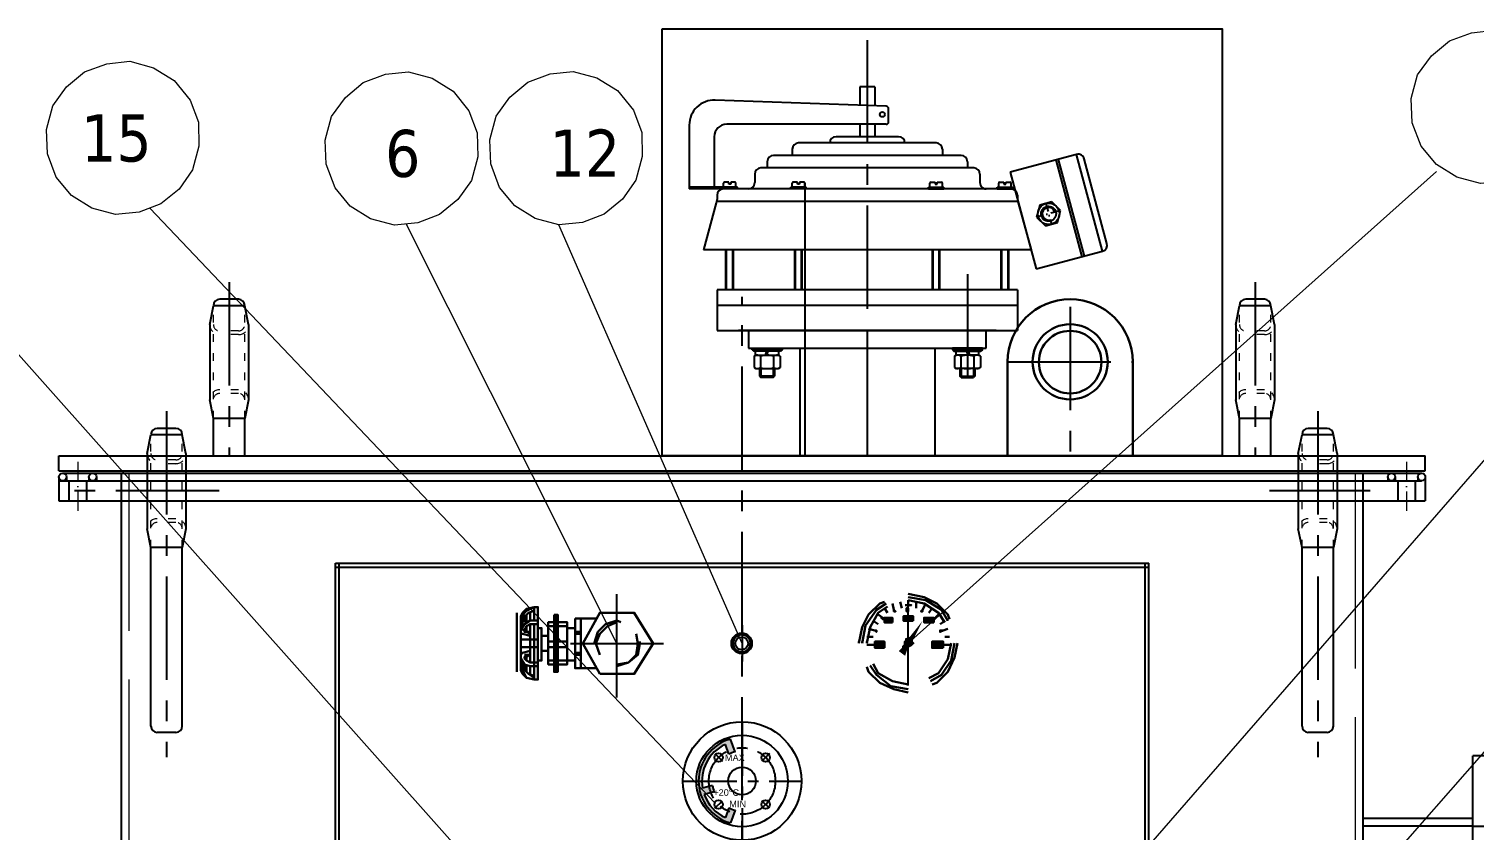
# Model space of a CAD drawing. Header units: millimetres. Extents: x 198976 to 421125, y -418833 to -203687.
# Drawn here: x 204605 to 205760, y -207863 to -207223 of the extents above; entities that cross this region are included whole.
import ezdxf

# ---------------------------------------------------------------- set-up
doc = ezdxf.new("R2010")
doc.units = ezdxf.units.MM
doc.header["$LTSCALE"] = 13
for name, pattern in [('ACAD_ISO02W100', [15, 12, -3]), ('ACAD_ISO03W100', [1.18, 0.47, -0.71]), ('ACAD_ISO10W100', [18, 12, -3, 0, -3]), ('CENTER', [50.8, 31.75, -6.35, 6.35, -6.35]), ('CENTERX2', [101.6, 63.5, -12.7, 12.7, -12.7]), ('DASHDOT', [1, 0.5, -0.25, 0, -0.25])]:
    doc.linetypes.add(name, pattern=pattern)
doc.layers.get('0').update_dxf_attribs({"color": 1, "linetype": 'CENTER'})
for name, color, linetype in [('1', 4, 'Continuous'), ('2', 3, 'Continuous'), ('2细线层', 4, 'Continuous'), ('DASH_DOT_LINE', 255, 'DASHDOT'), ('THICK_LINE', 255, 'Continuous'), ('THIN_LINE', 255, 'Continuous'), ('粗实线', 4, 'Continuous')]:
    doc.layers.add(name, color=color, linetype=linetype)
doc.layers.add('标注、文本', color=3, linetype='Continuous', lineweight=25)
doc.layers.add('铁心', color=3, linetype='Continuous', lineweight=0)
doc.styles.add('Note Text (ANSI)', font='arial.ttf')
doc.styles.add('Tahoma_txtstyle_37.59_0_0', font='tahoma.ttf')

# ---------------------------------------------------------------- blocks, each defined once
blk = doc.blocks.new('fgffg')
blk.add_hatch(color=256).paths.add_polyline_path([(26283.3, -83546.9, -0.054749), (26292.7, -83543.5), (26285.6, -83524, 0.757864), (26285.6, -83652), (26292.7, -83632.5, -0.054749), (26283.3, -83629), (26277.9, -83643.8, -0.201943), (26245.7, -83608.7), (26260.9, -83604.6, -0.054749), (26258.3, -83594.9), (26243.1, -83599, -0.342707), (26277.9, -83532.1)])
for p, q in [((26283.3, -83546.9), (26277.9, -83532.1)), ((26292.7, -83543.5), (26285.6, -83524)), ((26258.3, -83594.9), (26243.1, -83599)), ((26260.9, -83604.6), (26245.7, -83608.7)), ((26283.3, -83629), (26277.9, -83643.8)), ((26292.7, -83632.5), (26285.6, -83652))]:
    blk.add_line(p, q)
for radius, start, end in [(66.5, 105.6856, 254.3144), (61.5, 114.6661, 190.3339), (45.8, 103.7325, 116.2675), (45.8, 188.7325, 201.2675), (61.5, 199.6661, 245.3339), (45.8, 243.7325, 256.2675)]:
    blk.add_arc((26303.6, -83588), radius, start, end)
blk = doc.blocks.new('A$C6F763E90')
at = {"layer": '1', "color": 1, "linetype": 'CENTERX2', "lineweight": -3, "ltscale": 0.1}
for p, q in [((90.5, 181.1), (90.5, 0)), ((48.8, 132.3), (60.4, 120.7)), ((132.3, 132.3), (120.7, 120.7)), ((0, 90.5), (181.1, 90.5)), ((48.8, 48.8), (60.4, 60.4)), ((132.3, 48.8), (120.7, 60.4))]:
    blk.add_line(p, q, dxfattribs=at)
blk.add_circle((90.5, 90.5), 50.8, dxfattribs=at)
at = {"layer": '2细线层'}
for centre, radius in [((90.5, 90.5), 90.5), ((90.5, 90.5), 69.8), ((54.6, 126.5), 6.5), ((126.5, 126.5), 6.5), ((90.5, 90.5), 21.1), ((54.6, 54.6), 6.5), ((126.5, 54.6), 6.5)]:
    blk.add_circle(centre, radius, dxfattribs=at)
blk.add_blockref('fgffg', (-26213, 83678.5), dxfattribs=at)
at = {"layer": '2细线层', "style": 'Note Text (ANSI)'}
for s, p in [('MAX', (64.3, 121)), ('+20%%DC', (46.5, 67.9)), ('MIN', (70.9, 50.4))]:
    blk.add_text(s, height=10, dxfattribs=at).set_placement(p)
blk = doc.blocks.new('A$C27D37FBA')
at = {"layer": '1', "color": 1, "linetype": 'CENTERX2', "lineweight": -3, "ltscale": 0.1}
for p, q in [((43.3, 74.3), (43.3, 0)), ((0, 37.2), (86.6, 37.2))]:
    blk.add_line(p, q, dxfattribs=at)
at = {"layer": '粗实线', "lineweight": 30}
for points in [[(21.9, 114.1), (18.9, 112.6), (15.8, 109.6)], [(21.9, 112.6), (18.9, 111.1), (15.8, 109.6)], [(21.9, 111.1), (20.4, 109.6), (18.9, 108)], [(21.9, 109.6), (20.4, 109.6), (18.9, 108)], [(34.1, 114.1), (31.1, 114.1), (26.5, 111.1), (25, 106.5)], [(31.1, 111.1), (29.5, 109.6), (28, 106.5)], [(31.1, 109.6), (29.5, 109.6), (28, 106.5)], [(28, 100.4), (28, 106.5), (28, 103.5)], [(34.1, 106.5), (34.1, 109.6), (32.6, 111.1)], [(34.1, 106.5), (32.6, 109.6)], [(37.2, 106.5), (35.7, 112.6), (34.1, 114.1)], [(34.1, 109.6), (34.1, 111.1)], [(49.4, 106.5), (50.9, 112.6), (50.9, 114.1)], [(54, 111.1), (52.4, 111.1), (52.4, 109.6), (52.4, 106.5)], [(54, 109.6), (52.4, 109.6)], [(61.6, 106.5), (58.5, 111.1), (54, 114.1)], [(58.5, 106.5), (57, 109.6), (54, 111.1)], [(58.5, 106.5), (57, 109.6), (54, 109.6)], [(58.5, 100.4), (58.5, 106.5), (58.5, 103.5)], [(70.8, 109.6), (67.7, 112.6), (64.7, 114.1)], [(69.2, 109.6), (67.7, 111.1), (64.7, 112.6)], [(67.7, 108), (66.2, 109.6), (64.7, 111.1)], [(67.7, 108), (66.2, 109.6), (64.7, 109.6)], [(72.3, 103.5), (72.3, 100.4), (14.3, 100.4), (14.3, 103.5)], [(61.6, 103.5), (72.3, 103.5), (72.3, 100.4), (14.3, 100.4), (14.3, 103.5), (25, 103.5)], [(28, 103.5), (58.5, 103.5)], [(26.5, 87.5), (26.5, 92.1), (60.1, 92.1), (60.1, 87.5)], [(60.1, 84.5), (60.1, 76.9), (26.5, 76.9), (26.5, 84.5)], [(60.1, 37.2), (57, 44.8), (50.9, 50.9), (43.3, 54), (34.1, 50.9)], [(60.1, 34.1), (61.6, 37.2), (58.5, 46.3), (52.4, 52.4), (43.3, 55.5)], [(25, 37.2), (28, 28), (34.1, 20.4), (43.3, 18.9), (44.8, 18.9)], [(26.5, 37.2), (28, 28), (34.1, 21.9), (43.3, 20.4), (50.9, 21.9)], [(60.1, 37.2), (60.1, 38.7)]]:
    blk.add_lwpolyline(points, dxfattribs=at)
for points in [[(55.5, 100.4), (55.5, 97.4), (29.5, 97.4), (29.5, 100.4)], [(49.4, 97.4), (49.4, 92.1), (37.2, 92.1), (37.2, 97.4)], [(66.2, 87.5), (66.2, 86), (20.4, 86), (20.4, 87.5)], [(66.2, 86), (66.2, 84.5), (20.4, 84.5), (20.4, 86)], [(63.1, 70.7), (63.1, 66.2), (23.4, 66.2), (23.4, 70.7)], [(55.5, 76.9), (55.5, 70.7), (29.5, 70.7), (29.5, 76.9)], [(18.9, 50.9), (18.9, 23.4), (43.3, 8.2), (67.7, 23.4), (67.7, 50.9), (43.3, 64.6)]]:
    blk.add_lwpolyline(points, close=True, dxfattribs=at)
for points in [[(20.4, 117.2), (20.4, 117.2), (67.7, 117.2), (67.7, 117.2)], [(14.3, 103.5), (14.3, 103.5), (15.8, 109.6), (15.8, 109.6)], [(14.3, 103.5), (14.3, 103.5), (15.8, 109.6), (15.8, 109.6)], [(15.8, 103.5), (15.8, 103.5), (18.9, 108), (18.9, 108)], [(17.3, 103.5), (17.3, 103.5), (18.9, 108), (18.9, 108)], [(18.9, 106.5), (18.9, 106.5), (25, 106.5), (25, 106.5)], [(21.9, 114.1), (21.9, 114.1), (64.7, 114.1), (64.7, 114.1)], [(21.9, 112.6), (21.9, 112.6), (28, 112.6), (28, 112.6)], [(21.9, 111.1), (21.9, 111.1), (26.5, 111.1), (26.5, 111.1)], [(21.9, 109.6), (21.9, 109.6), (26.5, 109.6), (26.5, 109.6)], [(25, 106.5), (25, 106.5), (25, 100.4), (25, 100.4)], [(28, 106.5), (28, 106.5), (58.5, 106.5), (58.5, 106.5)], [(31.1, 111.1), (31.1, 111.1), (32.6, 111.1), (32.6, 111.1)], [(31.1, 109.6), (31.1, 109.6), (32.6, 109.6), (32.6, 109.6)], [(40.2, 114.1), (40.2, 114.1), (40.2, 100.4), (40.2, 100.4)], [(46.3, 114.1), (46.3, 114.1), (46.3, 100.4), (46.3, 100.4)], [(54, 114.1), (54, 114.1), (50.9, 114.1), (50.9, 114.1)], [(50.9, 112.6), (50.9, 112.6), (50.9, 114.1), (50.9, 114.1)], [(52.4, 109.6), (52.4, 109.6), (50.9, 106.5), (50.9, 106.5)], [(54, 111.1), (54, 111.1), (54, 112.6), (54, 112.6)], [(54, 109.6), (54, 109.6), (54, 111.1), (54, 111.1)], [(64.7, 112.6), (64.7, 112.6), (57, 112.6), (57, 112.6)], [(64.7, 111.1), (64.7, 111.1), (60.1, 111.1), (60.1, 111.1)], [(64.7, 109.6), (64.7, 109.6), (60.1, 109.6), (60.1, 109.6)], [(61.6, 106.5), (61.6, 106.5), (67.7, 106.5), (67.7, 106.5)], [(67.7, 106.5), (67.7, 106.5), (61.6, 106.5), (61.6, 106.5)], [(61.6, 106.5), (61.6, 106.5), (61.6, 100.4), (61.6, 100.4)], [(69.2, 103.5), (69.2, 103.5), (67.7, 108), (67.7, 108)], [(69.2, 103.5), (69.2, 103.5), (67.7, 108), (67.7, 108)], [(72.3, 103.5), (72.3, 103.5), (69.2, 109.6), (69.2, 109.6)], [(72.3, 103.5), (72.3, 103.5), (70.8, 109.6), (70.8, 109.6)], [(25, 103.5), (25, 103.5), (17.3, 103.5), (17.3, 103.5)], [(25, 103.5), (25, 103.5), (28, 103.5), (28, 103.5)], [(58.5, 103.5), (58.5, 103.5), (28, 103.5), (28, 103.5)], [(72.3, 103.5), (72.3, 103.5), (61.6, 103.5), (61.6, 103.5)], [(61.6, 103.5), (61.6, 103.5), (69.2, 103.5), (69.2, 103.5)], [(72.3, 100.4), (72.3, 100.4), (72.3, 103.5), (72.3, 103.5)], [(29.5, 92.1), (29.5, 92.1), (29.5, 87.5), (29.5, 87.5)], [(29.5, 84.5), (29.5, 84.5), (29.5, 76.9), (29.5, 76.9)], [(40.2, 92.1), (40.2, 92.1), (40.2, 87.5), (40.2, 87.5)], [(40.2, 84.5), (40.2, 84.5), (40.2, 76.9), (40.2, 76.9)], [(44.8, 92.1), (44.8, 92.1), (44.8, 87.5), (44.8, 87.5)], [(44.8, 84.5), (44.8, 84.5), (44.8, 76.9), (44.8, 76.9)], [(57, 92.1), (57, 92.1), (57, 87.5), (57, 87.5)], [(57, 84.5), (57, 84.5), (57, 76.9), (57, 76.9)], [(34.1, 70.7), (34.1, 70.7), (34.1, 66.2), (34.1, 66.2)], [(35.7, 70.7), (35.7, 70.7), (35.7, 66.2), (35.7, 66.2)], [(50.9, 70.7), (50.9, 70.7), (50.9, 66.2), (50.9, 66.2)], [(52.4, 70.7), (52.4, 70.7), (52.4, 66.2), (52.4, 66.2)], [(23.4, 66.2), (23.4, 66.2), (23.4, 54), (23.4, 54)], [(63.1, 66.2), (63.1, 66.2), (63.1, 54), (63.1, 54)]]:
    blk.add_open_spline(points, degree=3, dxfattribs=at)
blk = doc.blocks.new('A$C611D0E0A')
at = {"layer": '粗实线', "lineweight": 30}
h = blk.add_hatch(color=256, dxfattribs=at)
h.dxf.hatch_style = 2
h.paths.add_polyline_path([(0.593, 1.99), (0.635, 1.99), (0.635, 1.947)])
h = blk.add_hatch(color=256, dxfattribs=at)
h.dxf.hatch_style = 2
h.paths.add_polyline_path([(0.635, 1.863), (0.889, 1.863), (0.889, 1.99), (0.635, 1.99)])
h = blk.add_hatch(color=256, dxfattribs=at)
h.dxf.hatch_style = 2
h.paths.add_polyline_path([(0.931, 2.201), (0.931, 2.159), (0.974, 2.159)])
h = blk.add_hatch(color=256, dxfattribs=at)
h.dxf.hatch_style = 2
h.paths.add_polyline_path([(1.185, 1.905), (1.439, 1.905), (1.439, 2.032), (1.185, 2.032)])
h = blk.add_hatch(color=256, dxfattribs=at)
h.dxf.hatch_style = 2
h.paths.add_polyline_path([(1.693, 2.201), (1.651, 2.159), (1.693, 2.159)])
h = blk.add_hatch(color=256, dxfattribs=at)
h.dxf.hatch_style = 2
h.paths.add_polyline_path([(1.736, 1.863), (1.947, 1.863), (1.947, 1.99), (1.736, 1.99)])
h = blk.add_hatch(color=256, dxfattribs=at)
h.dxf.hatch_style = 2
h.paths.add_polyline_path([(1.99, 1.99), (1.947, 1.947), (1.99, 1.947)])
h = blk.add_hatch(color=256, dxfattribs=at)
h.dxf.hatch_style = 2
h.paths.add_polyline_path([(1.99, 1.99), (2.032, 1.99), (1.99, 1.947)])
h = blk.add_hatch(color=256, dxfattribs=at)
h.dxf.hatch_style = 2
h.paths.add_polyline_path([(0.423, 1.651), (0.466, 1.651), (0.466, 1.609)])
h = blk.add_hatch(color=256, dxfattribs=at)
h.dxf.hatch_style = 2
h.paths.add_polyline_path([(0.931, 1.905), (1.143, 1.482), (1.27, 1.482)])
h = blk.add_hatch(color=256, dxfattribs=at)
h.dxf.hatch_style = 2
h.paths.add_polyline_path([(2.159, 1.651), (2.201, 1.651), (2.159, 1.609)])
h = blk.add_hatch(color=256, dxfattribs=at)
h.dxf.hatch_style = 2
h.paths.add_polyline_path([(0.381, 1.185), (0.677, 1.185), (0.677, 1.355), (0.381, 1.355)])
h = blk.add_hatch(color=256, dxfattribs=at)
h.dxf.hatch_style = 2
h.paths.add_polyline_path([(1.143, 1.482), (1.185, 1.439), (1.397, 1.439)])
h = blk.add_hatch(color=256, dxfattribs=at)
h.dxf.hatch_style = 2
h.paths.add_polyline_path([(1.143, 1.482), (1.27, 1.482), (1.397, 1.439)])
h = blk.add_hatch(color=256, dxfattribs=at)
h.dxf.hatch_style = 2
h.paths.add_polyline_path([(1.185, 1.355), (1.143, 1.312), (1.439, 1.312)])
h = blk.add_hatch(color=256, dxfattribs=at)
h.dxf.hatch_style = 2
h.paths.add_polyline_path([(1.143, 1.312), (1.185, 1.27), (1.439, 1.27)])
h = blk.add_hatch(color=256, dxfattribs=at)
h.dxf.hatch_style = 2
h.paths.add_polyline_path([(1.143, 1.312), (1.439, 1.312), (1.439, 1.27)])
h = blk.add_hatch(color=256, dxfattribs=at)
h.dxf.hatch_style = 2
h.paths.add_polyline_path([(1.185, 1.439), (1.185, 1.397), (1.397, 1.397)])
h = blk.add_hatch(color=256, dxfattribs=at)
h.dxf.hatch_style = 2
h.paths.add_polyline_path([(1.185, 1.439), (1.397, 1.439), (1.397, 1.397)])
h = blk.add_hatch(color=256, dxfattribs=at)
h.dxf.hatch_style = 2
h.paths.add_polyline_path([(1.185, 1.397), (1.185, 1.355), (1.439, 1.355)])
h = blk.add_hatch(color=256, dxfattribs=at)
h.dxf.hatch_style = 2
h.paths.add_polyline_path([(1.185, 1.397), (1.397, 1.397), (1.439, 1.355)])
h = blk.add_hatch(color=256, dxfattribs=at)
h.dxf.hatch_style = 2
h.paths.add_polyline_path([(1.185, 1.355), (1.439, 1.355), (1.439, 1.312)])
h = blk.add_hatch(color=256, dxfattribs=at)
h.dxf.hatch_style = 2
h.paths.add_polyline_path([(1.185, 1.27), (1.228, 1.228), (1.482, 1.228)])
h = blk.add_hatch(color=256, dxfattribs=at)
h.dxf.hatch_style = 2
h.paths.add_polyline_path([(1.185, 1.27), (1.439, 1.27), (1.482, 1.228)])
h = blk.add_hatch(color=256, dxfattribs=at)
h.dxf.hatch_style = 2
h.paths.add_polyline_path([(1.228, 1.228), (1.312, 1.185), (1.482, 1.185)])
h = blk.add_hatch(color=256, dxfattribs=at)
h.dxf.hatch_style = 2
h.paths.add_polyline_path([(1.228, 1.228), (1.482, 1.228), (1.482, 1.185)])
h = blk.add_hatch(color=256, dxfattribs=at)
h.dxf.hatch_style = 2
h.paths.add_polyline_path([(1.312, 1.185), (1.355, 1.101), (1.566, 1.101)])
h = blk.add_hatch(color=256, dxfattribs=at)
h.dxf.hatch_style = 2
h.paths.add_polyline_path([(1.312, 1.185), (1.482, 1.185), (1.566, 1.101)])
h = blk.add_hatch(color=256, dxfattribs=at)
h.dxf.hatch_style = 2
h.paths.add_polyline_path([(1.947, 1.185), (2.201, 1.185), (2.201, 1.355), (1.947, 1.355)])
h = blk.add_hatch(color=256, dxfattribs=at)
h.dxf.hatch_style = 2
h.paths.add_polyline_path([(1.355, 1.101), (1.566, 1.101), (1.397, 0.974)])
for points in [[(1.312, 2.625), (0.889, 2.54), (0.55, 2.371), (0.254, 2.074), (0.212, 1.947)], [(1.312, 2.54), (0.847, 2.455), (0.423, 2.201), (0.254, 1.905)], [(1.312, 2.455), (0.889, 2.371), (0.508, 2.117), (0.339, 1.863)], [(2.54, 1.312), (2.455, 1.778), (2.159, 2.201), (1.905, 2.371)], [(2.625, 1.312), (2.54, 1.736), (2.371, 2.074), (2.074, 2.371), (1.947, 2.413)], [(2.413, 1.312), (2.328, 1.736), (2.117, 2.117), (1.863, 2.286)], [(0, 1.312), (0.085, 0.931), (0.254, 0.55), (0.55, 0.254), (0.677, 0.212)], [(0.085, 1.312), (0.169, 0.847), (0.423, 0.466), (0.72, 0.296)], [(0.169, 1.312), (0.254, 0.889), (0.508, 0.508), (0.762, 0.381)], [(2.54, 1.312), (2.54, 1.355)], [(2.625, 1.312), (2.625, 1.355)], [(1.312, 0.212), (1.736, 0.296), (2.117, 0.508), (2.244, 0.762)], [(1.312, 0.085), (1.778, 0.169), (2.159, 0.466), (2.328, 0.72)], [(1.312, 0), (1.693, 0.085), (2.074, 0.254), (2.371, 0.55), (2.413, 0.677)]]:
    blk.add_lwpolyline(points, dxfattribs=at)
for points in [[(1.397, 2.328), (1.228, 2.328)], [(0.593, 1.99), (0.635, 1.947)], [(0.635, 1.863), (0.889, 1.863), (0.889, 1.99), (0.635, 1.99)], [(0.931, 2.201), (0.974, 2.159), (0.931, 2.159)], [(1.185, 1.905), (1.439, 1.905), (1.439, 2.032), (1.185, 2.032)], [(1.312, 2.244), (1.312, 2.201), (1.312, 2.159), (1.355, 2.159), (1.355, 2.201), (1.355, 2.244)], [(1.693, 2.201), (1.693, 2.159), (1.651, 2.159)], [(1.693, 2.201), (1.651, 2.159), (1.693, 2.159)], [(1.736, 1.863), (1.947, 1.863), (1.947, 1.99), (1.736, 1.99)], [(2.032, 1.99), (1.99, 1.947), (1.947, 1.947), (1.99, 1.99)], [(1.99, 1.99), (1.947, 1.947), (1.99, 1.947), (2.032, 1.99)], [(0.381, 1.651), (0.466, 1.609), (0.466, 1.651), (0.423, 1.651)], [(2.201, 1.651), (2.159, 1.609), (2.159, 1.651)], [(2.201, 1.651), (2.159, 1.609), (2.159, 1.651)], [(0.339, 1.27), (0.381, 1.27)], [(0.381, 1.185), (0.677, 1.185), (0.677, 1.355), (0.381, 1.355)], [(1.947, 1.185), (2.201, 1.185), (2.201, 1.355), (1.947, 1.355)], [(2.286, 1.27), (2.201, 1.27)], [(2.286, 1.27), (2.201, 1.27)]]:
    blk.add_lwpolyline(points, close=True, dxfattribs=at)
for points in [[(0.847, 2.371), (0.847, 2.371), (0.931, 2.201), (0.931, 2.201)], [(1.101, 2.413), (1.101, 2.413), (1.101, 2.244), (1.101, 2.244)], [(1.312, 2.455), (1.312, 2.455), (1.312, 2.286), (1.312, 2.286)], [(1.524, 2.413), (1.524, 2.413), (1.482, 2.244), (1.482, 2.244)], [(1.736, 2.371), (1.736, 2.371), (1.693, 2.201), (1.693, 2.201)], [(0.508, 2.074), (0.508, 2.074), (0.593, 1.99), (0.593, 1.99)], [(0.677, 2.244), (0.677, 2.244), (0.762, 2.117), (0.762, 2.117)], [(1.947, 2.244), (1.947, 2.244), (1.863, 2.117), (1.863, 2.117)], [(2.117, 2.074), (2.117, 2.074), (1.99, 1.99), (1.99, 1.99)], [(0.254, 1.693), (0.254, 1.693), (0.381, 1.651), (0.381, 1.651)], [(0.339, 1.905), (0.339, 1.905), (0.466, 1.82), (0.466, 1.82)], [(2.244, 1.905), (2.244, 1.905), (2.117, 1.82), (2.117, 1.82)], [(2.371, 1.693), (2.371, 1.693), (2.201, 1.651), (2.201, 1.651)], [(0.169, 1.27), (0.169, 1.27), (0.339, 1.27), (0.339, 1.27)], [(0.212, 1.482), (0.212, 1.482), (0.339, 1.482), (0.339, 1.482)], [(2.413, 1.482), (2.413, 1.482), (2.244, 1.482), (2.244, 1.482)], [(2.413, 1.27), (2.413, 1.27), (2.286, 1.27), (2.286, 1.27)], [(2.413, 1.312), (2.413, 1.312), (2.413, 1.355), (2.413, 1.355)]]:
    blk.add_open_spline(points, degree=3, dxfattribs=at)
blk = doc.blocks.new('YALISHIYFANGFAF')
at = {"layer": '1'}
for p, q in [((58207.4, -167528.9), (58207.4, -167525.5)), ((58209.1, -167528.9), (58207.4, -167528.9)), ((58207.4, -167533.9), (58207.4, -167530.5)), ((58207.4, -167530.5), (58209.1, -167530.5)), ((58211.3, -167524.7), (58208.2, -167524.7)), ((58209.1, -167530.5), (58209.1, -167528.9)), ((58212.8, -167523.5), (58211.3, -167523.5)), ((58211.3, -167535.9), (58211.3, -167523.5)), ((58211.3, -167534.7), (58211.3, -167524.7)), ((58212.8, -167535.9), (58212.8, -167523.5)), ((58293.6, -167526.7), (58261.6, -167526.7)), ((58211.3, -167534.7), (58208.2, -167534.7)), ((58212.8, -167535.9), (58211.3, -167535.9)), ((58293.6, -167532.7), (58261.6, -167532.7)), ((58212.8, -167578.5), (58211.3, -167578.5)), ((58211.3, -167590.9), (58211.3, -167578.5)), ((58212.8, -167590.9), (58212.8, -167578.5)), ((58207.4, -167583.9), (58207.4, -167580.5)), ((58209.1, -167583.9), (58207.4, -167583.9)), ((58207.4, -167588.9), (58207.4, -167585.5)), ((58207.4, -167585.5), (58209.1, -167585.5)), ((58211.3, -167579.7), (58208.2, -167579.7)), ((58211.3, -167589.7), (58208.2, -167589.7)), ((58209.1, -167585.5), (58209.1, -167583.9)), ((58211.3, -167589.7), (58211.3, -167579.7)), ((58293.6, -167581.7), (58261.6, -167581.7)), ((58293.6, -167587.7), (58261.6, -167587.7)), ((58212.8, -167590.9), (58211.3, -167590.9)), ((58207.4, -167690.5), (58207.4, -167693.9)), ((58207.4, -167693.9), (58209.1, -167693.9)), ((58211.3, -167689.7), (58208.2, -167689.7)), ((58209.1, -167693.9), (58209.1, -167695.5)), ((58212.8, -167688.5), (58211.3, -167688.5)), ((58211.3, -167688.5), (58211.3, -167700.9)), ((58211.3, -167689.7), (58211.3, -167699.7)), ((58212.8, -167688.5), (58212.8, -167700.9)), ((58293.6, -167691.7), (58261.6, -167691.7)), ((58209.1, -167695.5), (58207.4, -167695.5)), ((58207.4, -167695.5), (58207.4, -167698.9)), ((58211.3, -167699.7), (58208.2, -167699.7)), ((58212.8, -167700.9), (58211.3, -167700.9)), ((58293.6, -167697.7), (58261.6, -167697.7)), ((58207.4, -167745.5), (58207.4, -167748.9)), ((58207.4, -167748.9), (58209.1, -167748.9)), ((58209.1, -167750.5), (58207.4, -167750.5)), ((58207.4, -167750.5), (58207.4, -167753.9)), ((58211.3, -167744.7), (58208.2, -167744.7)), ((58209.1, -167748.9), (58209.1, -167750.5)), ((58212.8, -167743.5), (58211.3, -167743.5)), ((58211.3, -167743.5), (58211.3, -167755.9)), ((58211.3, -167744.7), (58211.3, -167754.7)), ((58212.8, -167743.5), (58212.8, -167755.9)), ((58293.6, -167746.7), (58261.6, -167746.7)), ((58211.3, -167754.7), (58208.2, -167754.7)), ((58212.8, -167755.9), (58211.3, -167755.9)), ((58293.6, -167752.7), (58261.6, -167752.7))]:
    blk.add_line(p, q, dxfattribs=at)
at = {"layer": '1', "color": 1, "linetype": 'CENTERX2', "lineweight": -3, "ltscale": 0.1}
blk.add_line((58094, -167639.7), (58319.7, -167639.7), dxfattribs=at)
at = {"layer": '1'}
for centre, start, end in [((58208.2, -167525.5), 90, 180), ((58208.2, -167533.9), 180, 270), ((58208.2, -167580.5), 90, 180), ((58208.2, -167588.9), 180, 270), ((58208.2, -167690.5), 90, 180), ((58208.2, -167698.9), 180, 270), ((58208.2, -167745.5), 90, 180), ((58208.2, -167753.9), 180, 270)]:
    blk.add_arc(centre, 0.8, start, end, dxfattribs=at)
at = {"layer": '2'}
for p, q in [((58293.6, -167527.2), (58261.6, -167527.2)), ((58293.6, -167532.2), (58261.6, -167532.2)), ((58293.6, -167582.2), (58261.6, -167582.2)), ((58293.6, -167587.2), (58261.6, -167587.2)), ((58293.6, -167692.2), (58261.6, -167692.2)), ((58293.6, -167697.2), (58261.6, -167697.2)), ((58293.6, -167747.2), (58261.6, -167747.2)), ((58293.6, -167752.2), (58261.6, -167752.2))]:
    blk.add_line(p, q, dxfattribs=at)
at = {"layer": 'DASH_DOT_LINE', "color": 1, "linetype": 'DASHDOT'}
for p, q in [((58224.7, -167496.9), (58240.7, -167492.6)), ((58230.6, -167486.8), (58234.9, -167502.8))]:
    blk.add_line(p, q, dxfattribs=at)
at = {"layer": 'THICK_LINE', "color": 95, "linetype": 'Continuous'}
for p, q in [((58230.1, -167485.2), (58223.1, -167492.2)), ((58239.7, -167487.8), (58230.1, -167485.2)), ((58223.1, -167492.2), (58225.7, -167501.8)), ((58235.3, -167504.4), (58242.3, -167497.3)), ((58242.3, -167497.3), (58239.7, -167487.8)), ((58225.7, -167501.8), (58235.3, -167504.4))]:
    blk.add_line(p, q, dxfattribs=at)
for radius in [8.6, 6]:
    blk.add_circle((58232.7, -167494.8), radius, dxfattribs=at)
at = {"layer": 'THIN_LINE', "color": 7, "linetype": 'Continuous'}
blk.add_arc((58232.7, -167494.8), 5.1, 105, 15, dxfattribs=at)
at = {"layer": '标注、文本'}
for p, q in [((58256.4, -167448.2), (58188.8, -167466.3)), ((58262.6, -167451.7), (58185.3, -167472.4)), ((58276.8, -167504.8), (58262.6, -167451.7)), ((58185.3, -167472.4), (58199.5, -167525.5)), ((58266.5, -167466.2), (58189.2, -167486.9)), ((58267, -167468.1), (58189.7, -167488.8)), ((58199.5, -167525.5), (58276.8, -167504.8)), ((58224, -167519.1), (58261.6, -167508.7)), ((58261.6, -167508.7), (58261.6, -167770.7)), ((58217.8, -167519.7), (58221.4, -167519.7)), ((58222.8, -167519.7), (58222.8, -167759.7)), ((58293.6, -167519.7), (58293.6, -167759.7)), ((58293.6, -167519.7), (58306.1, -167519.7)), ((58306.1, -167519.7), (58306.1, -167759.7)), ((58212.8, -167524.7), (58212.8, -167544.7)), ((58196.1, -167554.7), (58196.1, -167724.7)), ((58201.1, -167549.7), (58207.8, -167549.7)), ((58212.8, -167544.7), (58212.8, -167734.7)), ((58186.1, -167564.7), (58186.1, -167714.7)), ((58191.1, -167559.7), (58196.1, -167559.7)), ((58176.1, -167584.7), (58176.1, -167694.7)), ((58181.1, -167579.7), (58186.1, -167579.7)), ((58176.1, -167609.7), (58176.1, -167609.7)), ((58146.8, -167624.7), (58141.8, -167761.3)), ((58159.1, -167622.7), (58148.8, -167622.7)), ((58161.1, -167624.7), (58161.1, -167752)), ((58171.1, -167614.7), (58171.1, -167664.7)), ((58131.1, -167633.7), (58131.1, -167645.7)), ((58131.1, -167633.7), (58146.5, -167633.7)), ((58161.1, -167633.7), (58171.1, -167633.7)), ((58131.1, -167645.7), (58146.1, -167645.7)), ((58161.1, -167645.7), (58171.1, -167645.7)), ((58176.1, -167669.7), (58176.1, -167669.7)), ((58181.1, -167699.7), (58186.1, -167699.7)), ((58191.1, -167719.7), (58196.1, -167719.7)), ((58201.1, -167729.7), (58207.8, -167729.7)), ((58212.8, -167734.7), (58212.8, -167754.7)), ((58171.1, -167762), (58212.8, -167762)), ((58211.3, -167755.9), (58211.3, -167782)), ((58212.8, -167754.7), (58212.8, -167782)), ((58217.8, -167759.7), (58221.4, -167759.7)), ((58224, -167760.4), (58261.6, -167770.7)), ((58293.6, -167759.7), (58306.1, -167759.7)), ((58161.8, -167782), (58212.8, -167782))]:
    blk.add_line(p, q, dxfattribs=at)
blk.add_circle((58153.3, -167627.7), 2, dxfattribs=at)
for centre, radius, start, end in [((58257.7, -167453), 5, 15, 105), ((58190.1, -167471.1), 5, 105, 195), ((58217.8, -167524.7), 5, 90, 180), ((58221.4, -167514.7), 5, 270, 300.3624), ((58201.1, -167554.7), 5, 90, 180), ((58207.8, -167544.7), 5, 270, 0), ((58191.1, -167564.7), 5, 90, 180), ((58181.1, -167584.7), 5, 90, 180), ((58176.1, -167614.7), 5, 90, 180), ((58148.8, -167624.7), 2, 90, 177.8983), ((58159.1, -167624.7), 2, 0, 90), ((58176.1, -167664.7), 5, 180, 270), ((58181.1, -167694.7), 5, 180, 270), ((58191.1, -167714.7), 5, 180, 270), ((58201.1, -167724.7), 5, 180, 270), ((58207.8, -167734.7), 5, 360, 90), ((58161.8, -167762), 20, 177.8983, 270), ((58171.1, -167752), 10, 180, 270), ((58217.8, -167754.7), 5, 180, 270), ((58221.4, -167764.7), 5, 59.6376, 90)]:
    blk.add_arc(centre, radius, start, end, dxfattribs=at)

msp = doc.modelspace()

# ---------------------------------------------------------------- linework, layer by layer
at = {"ltscale": 2}
for p, q in [((205224.55, -207345.7), (205224.55, -207563.7)), ((205354.55, -207418.7), (205354.55, -207501.2))]:
    msp.add_line(p, q, dxfattribs=at)
at = {"layer": '1', "color": 1, "linetype": 'CENTERX2', "lineweight": -3, "ltscale": 0.1}
for p, q in [((204764.55, -207425.05), (204764.55, -207563.7)), ((205584.55, -207425.05), (205584.55, -207563.7)), ((205174.55, -209820.32), (205174.55, -207436.76)), ((205436.71, -207444.7), (205436.71, -207563.7)), ((205386.71, -207488.67), (205486.71, -207488.67)), ((204714.55, -207528.2), (204714.55, -207804.67)), ((205634.55, -207528.2), (205634.55, -207804.67)), ((204756.61, -207591.82), (204628.55, -207591.82)), ((205676.61, -207591.82), (205595.92, -207591.82)), ((205306.96, -207680.04), (205306.96, -207747.36)), ((205174.55, -207699.23), (205174.55, -207728.17))]:
    msp.add_line(p, q, dxfattribs=at)
at = {"layer": '1'}
for p, q in [((205377.55, -207463.7), (205171.55, -207463.7)), ((205179.55, -207463.7), (205179.55, -207477.7)), ((205369.55, -207477.7), (205369.55, -207463.7)), ((205179.55, -207477.7), (205369.55, -207477.7)), ((205182.55, -207477.7), (205206.55, -207477.7)), ((205182.55, -207478.95), (205182.55, -207477.7)), ((205206.55, -207478.95), (205182.55, -207478.95)), ((205182.55, -207478.95), (205183.8, -207480.2)), ((205205.3, -207480.2), (205183.8, -207480.2)), ((205184.16, -207484.1), (205185.55, -207483.3)), ((205185.35, -207483.3), (205185.35, -207480.2)), ((205193.93, -207480.2), (205185.35, -207480.2)), ((205185.55, -207483.3), (205185.35, -207483.3)), ((205185.55, -207483.3), (205203.55, -207483.3)), ((205193.93, -207480.2), (205192.92, -207483.3)), ((205195.17, -207480.2), (205194.16, -207483.3)), ((205203.75, -207480.2), (205195.17, -207480.2)), ((205203.75, -207483.3), (205203.55, -207483.3)), ((205204.95, -207484.1), (205203.55, -207483.3)), ((205203.75, -207480.2), (205203.75, -207483.3)), ((205206.55, -207478.95), (205205.3, -207480.2)), ((205206.55, -207477.7), (205206.55, -207478.95)), ((205220.55, -207477.7), (205220.55, -207563.7)), ((205328.55, -207477.7), (205328.55, -207563.7)), ((205366.55, -207477.7), (205342.55, -207477.7)), ((205342.55, -207477.7), (205342.55, -207478.95)), ((205342.55, -207478.95), (205366.55, -207478.95)), ((205342.55, -207478.95), (205343.8, -207480.2)), ((205343.8, -207480.2), (205365.3, -207480.2)), ((205344.16, -207484.1), (205345.55, -207483.3)), ((205345.35, -207480.2), (205353.93, -207480.2)), ((205345.35, -207480.2), (205345.35, -207483.3)), ((205345.35, -207483.3), (205345.55, -207483.3)), ((205363.55, -207483.3), (205345.55, -207483.3)), ((205353.93, -207480.2), (205354.94, -207483.3)), ((205355.17, -207480.2), (205356.18, -207483.3)), ((205355.17, -207480.2), (205363.75, -207480.2)), ((205363.55, -207483.3), (205363.75, -207483.3)), ((205364.95, -207484.1), (205363.55, -207483.3)), ((205363.75, -207483.3), (205363.75, -207480.2)), ((205366.55, -207478.95), (205365.3, -207480.2)), ((205366.55, -207478.95), (205366.55, -207477.7)), ((205184.16, -207484.1), (205184.16, -207493.29)), ((205184.16, -207493.29), (205185.55, -207494.1)), ((205185.55, -207494.1), (205203.55, -207494.1)), ((205188.55, -207494.1), (205188.55, -207500.12)), ((205189.35, -207484.1), (205189.35, -207493.29)), ((205199.75, -207484.1), (205199.75, -207493.29)), ((205200.55, -207494.1), (205200.55, -207500.12)), ((205204.95, -207493.29), (205203.55, -207494.1)), ((205204.95, -207484.1), (205204.95, -207493.29)), ((205344.16, -207484.1), (205344.16, -207493.29)), ((205344.16, -207493.29), (205345.55, -207494.1)), ((205363.55, -207494.1), (205345.55, -207494.1)), ((205348.55, -207494.1), (205348.55, -207500.12)), ((205349.35, -207484.1), (205349.35, -207493.29)), ((205359.75, -207484.1), (205359.75, -207493.29)), ((205360.55, -207494.1), (205360.55, -207500.12)), ((205364.95, -207493.29), (205363.55, -207494.1)), ((205364.95, -207484.1), (205364.95, -207493.29)), ((205200.55, -207500.12), (205188.55, -207500.12)), ((205188.55, -207500.12), (205189.63, -207501.2)), ((205199.48, -207501.2), (205189.63, -207501.2)), ((205199.48, -207501.2), (205200.55, -207500.12)), ((205348.55, -207500.12), (205360.55, -207500.12)), ((205349.63, -207501.2), (205348.55, -207500.12)), ((205349.63, -207501.2), (205359.48, -207501.2)), ((205360.55, -207500.12), (205359.48, -207501.2))]:
    msp.add_line(p, q, dxfattribs=at)
for centre, radius, start, end in [((205186.76, -207487.89), 4.6, 55.56153, 115.56153), ((205194.55, -207500.47), 17.17, 72.38303, 107.61697), ((205202.35, -207487.89), 4.6, 64.43847, 124.43847), ((205346.76, -207487.89), 4.6, 55.56153, 115.56153), ((205354.55, -207500.47), 17.17, 72.38303, 107.61697), ((205362.35, -207487.89), 4.6, 64.43847, 124.43847), ((205186.76, -207489.5), 4.6, 244.43847, 304.43847), ((205194.55, -207476.92), 17.17, 252.38303, 287.61697), ((205202.35, -207489.5), 4.6, 235.56153, 295.56153), ((205346.76, -207489.5), 4.6, 244.43847, 304.43847), ((205354.55, -207476.92), 17.17, 252.38303, 287.61697), ((205362.35, -207489.5), 4.6, 235.56153, 295.56153)]:
    msp.add_arc(centre, radius, start, end, dxfattribs=at)
at = {"layer": '2'}
for p, q in [((205189.63, -207494.1), (205189.63, -207501.2)), ((205199.48, -207494.1), (205199.48, -207501.2)), ((205349.63, -207494.1), (205349.63, -207501.2)), ((205359.48, -207494.1), (205359.48, -207501.2))]:
    msp.add_line(p, q, dxfattribs=at)
at = {"layer": '标注、文本'}
for p, q in [((205436.71, -207433.08), (205436.71, -207433.08)), ((204749.05, -207458.92), (204752.05, -207443.92)), ((204777.05, -207443.92), (204752.05, -207443.92)), ((204772.05, -207438.68), (204757.05, -207438.68)), ((204780.05, -207458.92), (204777.05, -207443.92)), ((205154.55, -207443.7), (205154.55, -207463.7)), ((205394.55, -207443.7), (205394.55, -207463.7)), ((205569.05, -207458.92), (205572.05, -207443.92)), ((205597.05, -207443.92), (205572.05, -207443.92)), ((205592.05, -207438.68), (205577.05, -207438.68)), ((205600.05, -207458.92), (205597.05, -207443.92)), ((204749.05, -207458.92), (204749.05, -207518.92)), ((204780.05, -207458.92), (204780.05, -207518.92)), ((205569.05, -207458.92), (205569.05, -207518.92)), ((205600.05, -207458.92), (205600.05, -207518.92)), ((205154.55, -207463.7), (205394.55, -207463.7)), ((205274.55, -207463.7), (205274.55, -207563.7)), ((204752.05, -207533.92), (204749.05, -207518.92)), ((204780.05, -207518.92), (204777.05, -207533.92)), ((205572.05, -207533.92), (205569.05, -207518.92)), ((205600.05, -207518.92), (205597.05, -207533.92)), ((204752.05, -207563.7), (204752.05, -207533.92)), ((204777.05, -207533.92), (204752.05, -207533.92)), ((204777.05, -207563.7), (204777.05, -207533.92)), ((205572.05, -207563.7), (205572.05, -207533.92)), ((205597.05, -207533.92), (205572.05, -207533.92)), ((205597.05, -207563.7), (205597.05, -207533.92)), ((204699.05, -207562.07), (204702.05, -207547.07)), ((204727.05, -207547.07), (204702.05, -207547.07)), ((204722.05, -207541.83), (204707.05, -207541.83)), ((204730.05, -207562.07), (204727.05, -207547.07)), ((205619.05, -207562.07), (205622.05, -207547.07)), ((205647.05, -207547.07), (205622.05, -207547.07)), ((205642.05, -207541.83), (205627.05, -207541.83)), ((205650.05, -207562.07), (205647.05, -207547.07)), ((204628.55, -207563.7), (205720.55, -207563.7)), ((204628.55, -207575.7), (204628.55, -207563.7)), ((204628.55, -207575.7), (204628.55, -207563.7)), ((204699.05, -207562.07), (204699.05, -207622.07)), ((204730.05, -207562.07), (204730.05, -207622.07)), ((205619.05, -207562.07), (205619.05, -207622.07)), ((205650.05, -207562.07), (205650.05, -207622.07)), ((205720.55, -207575.7), (205720.55, -207563.7)), ((205720.55, -207575.7), (205720.55, -207563.7)), ((204628.55, -207575.7), (205720.55, -207575.7)), ((204628.55, -207580.7), (204628.55, -207583.7)), ((204628.55, -207580.7), (204628.55, -207583.7)), ((204628.55, -207580.7), (204628.55, -207583.7)), ((204628.55, -207580.7), (204628.55, -207583.7)), ((204628.55, -207583.7), (205717.55, -207583.7)), ((204628.55, -207583.7), (204628.55, -207599.7)), ((204628.55, -207583.7), (204628.55, -207599.7)), ((204628.55, -207583.7), (204628.55, -207599.7)), ((204628.55, -207583.7), (204628.55, -207599.7)), ((204631.55, -207577.7), (205717.55, -207577.7)), ((204634.55, -207580.7), (204634.55, -207583.7)), ((204634.55, -207580.7), (204634.55, -207583.7)), ((204634.55, -207580.7), (204634.55, -207583.7)), ((204634.55, -207580.7), (204634.55, -207583.7)), ((204636.55, -207583.7), (204636.55, -207599.7)), ((204636.55, -207583.7), (204636.55, -207599.7)), ((204636.55, -207583.7), (204636.55, -207599.7)), ((204636.55, -207583.7), (204636.55, -207599.7)), ((204650.55, -207583.7), (204650.55, -207599.7)), ((204650.55, -207583.7), (204650.55, -207599.7)), ((204650.55, -207583.7), (204650.55, -207599.7)), ((204650.55, -207583.7), (204650.55, -207599.7)), ((204652.55, -207580.7), (204652.55, -207583.7)), ((204652.55, -207580.7), (204652.55, -207583.7)), ((204652.55, -207580.7), (204652.55, -207583.7)), ((204652.55, -207580.7), (204652.55, -207583.7)), ((204658.55, -207580.7), (204658.55, -207583.7)), ((204658.55, -207580.7), (204658.55, -207583.7)), ((204658.55, -207580.7), (204658.55, -207583.7)), ((204658.55, -207580.7), (204658.55, -207583.7)), ((204678.55, -209653.7), (204678.55, -207577.7)), ((205670.55, -207577.7), (205670.55, -209653.7)), ((205690.55, -207580.7), (205690.55, -207583.7)), ((205690.55, -207580.7), (205690.55, -207583.7)), ((205690.55, -207580.7), (205690.55, -207583.7)), ((205690.55, -207580.7), (205690.55, -207583.7)), ((205696.55, -207580.7), (205696.55, -207583.7)), ((205696.55, -207580.7), (205696.55, -207583.7)), ((205696.55, -207580.7), (205696.55, -207583.7)), ((205696.55, -207580.7), (205696.55, -207583.7)), ((205698.55, -207583.7), (205698.55, -207599.7)), ((205698.55, -207583.7), (205698.55, -207599.7)), ((205698.55, -207583.7), (205698.55, -207599.7)), ((205698.55, -207583.7), (205698.55, -207599.7)), ((205712.55, -207583.7), (205712.55, -207599.7)), ((205712.55, -207583.7), (205712.55, -207599.7)), ((205712.55, -207583.7), (205712.55, -207599.7)), ((205712.55, -207583.7), (205712.55, -207599.7)), ((205714.55, -207580.7), (205714.55, -207583.7)), ((205714.55, -207580.7), (205714.55, -207583.7)), ((205714.55, -207580.7), (205714.55, -207583.7)), ((205714.55, -207580.7), (205714.55, -207583.7)), ((205720.55, -207580.7), (205720.55, -207583.7)), ((205720.55, -207580.7), (205720.55, -207583.7)), ((205720.55, -207580.7), (205720.55, -207583.7)), ((205720.55, -207580.7), (205720.55, -207583.7)), ((205720.55, -207583.7), (205720.55, -207599.7)), ((205720.55, -207583.7), (205720.55, -207599.7)), ((205720.55, -207583.7), (205720.55, -207599.7)), ((205720.55, -207583.7), (205720.55, -207599.7)), ((204628.55, -207599.7), (205720.55, -207599.7)), ((204702.05, -207637.07), (204699.05, -207622.07)), ((204730.05, -207622.07), (204727.05, -207637.07)), ((205622.05, -207637.07), (205619.05, -207622.07)), ((205650.05, -207622.07), (205647.05, -207637.07)), ((204702.05, -207779.81), (204702.05, -207637.07)), ((204727.05, -207637.07), (204702.05, -207637.07)), ((204727.05, -207779.81), (204727.05, -207637.07)), ((205622.05, -207779.81), (205622.05, -207637.07)), ((205647.05, -207637.07), (205622.05, -207637.07)), ((205647.05, -207779.81), (205647.05, -207637.07)), ((204849.55, -209646.7), (204849.55, -207649.7)), ((204849.55, -207649.7), (205499.55, -207649.7)), ((204849.55, -207652.7), (205499.55, -207652.7)), ((204852.55, -209646.7), (204852.55, -207649.7)), ((205496.55, -209646.7), (205496.55, -207649.7)), ((205499.55, -209646.7), (205499.55, -207649.7)), ((204722.05, -207784.81), (204707.05, -207784.81)), ((205642.05, -207784.81), (205627.05, -207784.81)), ((205758.55, -208303.7), (205758.55, -207803.7)), ((205770.55, -207803.7), (205758.55, -207803.7)), ((205758.55, -207853.7), (205670.55, -207853.7)), ((205758.55, -207859.7), (205670.55, -207859.7)), ((205758.55, -207859.7), (205774.55, -207859.7))]:
    msp.add_line(p, q, dxfattribs=at)
at = {"layer": '标注、文本', "color": 2, "linetype": 'ACAD_ISO03W100', "lineweight": 18}
for p, q in [((204752.05, -207533.92), (204752.05, -207443.68)), ((204777.05, -207533.92), (204777.05, -207443.68)), ((205572.05, -207533.92), (205572.05, -207443.68)), ((205597.05, -207533.92), (205597.05, -207443.68)), ((204772.05, -207463.92), (204757.05, -207463.92)), ((204772.05, -207466.92), (204757.05, -207466.92)), ((205592.05, -207463.92), (205577.05, -207463.92)), ((205592.05, -207466.92), (205577.05, -207466.92)), ((204772.05, -207510.92), (204757.05, -207510.92)), ((204772.05, -207513.92), (204757.05, -207513.92)), ((205592.05, -207510.92), (205577.05, -207510.92)), ((205592.05, -207513.92), (205577.05, -207513.92)), ((204702.05, -207637.07), (204702.05, -207546.83)), ((204727.05, -207637.07), (204727.05, -207546.83)), ((205622.05, -207637.07), (205622.05, -207546.83)), ((205647.05, -207637.07), (205647.05, -207546.83)), ((204722.05, -207567.07), (204707.05, -207567.07)), ((204722.05, -207570.07), (204707.05, -207570.07)), ((205642.05, -207567.07), (205627.05, -207567.07)), ((205642.05, -207570.07), (205627.05, -207570.07)), ((204722.05, -207614.07), (204707.05, -207614.07)), ((204722.05, -207617.07), (204707.05, -207617.07)), ((205642.05, -207614.07), (205627.05, -207614.07)), ((205642.05, -207617.07), (205627.05, -207617.07))]:
    msp.add_line(p, q, dxfattribs=at)
at = {"layer": '标注、文本', "color": 4, "lineweight": 30}
for p, q in [((205386.71, -207563.7), (205386.71, -207488.68)), ((205486.71, -207563.7), (205486.71, -207488.67))]:
    msp.add_line(p, q, dxfattribs=at)
at = {"layer": '标注、文本', "color": 1, "linetype": 'ACAD_ISO10W100', "lineweight": 13, "ltscale": 0.1}
for p, q in [((204643.55, -207568.71), (204643.55, -207610.4)), ((204643.55, -207568.71), (204643.55, -207610.4)), ((204643.55, -207568.71), (204643.55, -207610.4)), ((204643.55, -207568.71), (204643.55, -207610.4)), ((205705.55, -207568.71), (205705.55, -207610.4)), ((205705.55, -207568.71), (205705.55, -207610.4)), ((205705.55, -207568.71), (205705.55, -207610.4)), ((205705.55, -207568.71), (205705.55, -207610.4))]:
    msp.add_line(p, q, dxfattribs=at)
at = {"layer": '标注、文本', "color": 2, "linetype": 'ACAD_ISO02W100', "lineweight": 13}
for p, q in [((204684.55, -209653.7), (204684.55, -207577.7)), ((204794.55, -207583.7), (205717.55, -207583.7)), ((205664.55, -207577.7), (205664.55, -209653.7))]:
    msp.add_line(p, q, dxfattribs=at)
at = {"layer": '标注、文本'}
msp.add_lwpolyline([(205110.71, -207222.56), (205558.31, -207222.56), (205558.31, -207563.7), (205110.71, -207563.7)], close=True, dxfattribs=at)
at = {"layer": '标注、文本', "color": 4, "lineweight": 30}
for centre, radius in [((205436.71, -207488.67), 30), ((205436.71, -207488.92), 25)]:
    msp.add_circle(centre, radius, dxfattribs=at)
at = {"layer": '标注、文本'}
for centre, radius in [((204631.55, -207580.7), 3), ((204631.55, -207580.7), 3), ((204631.55, -207580.7), 3), ((204631.55, -207580.7), 3), ((204655.55, -207580.7), 3), ((204655.55, -207580.7), 3), ((204655.55, -207580.7), 3), ((204655.55, -207580.7), 3), ((205693.55, -207580.7), 3), ((205693.55, -207580.7), 3), ((205693.55, -207580.7), 3), ((205693.55, -207580.7), 3), ((205717.55, -207580.7), 3), ((205717.55, -207580.7), 3), ((205717.55, -207580.7), 3), ((205717.55, -207580.7), 3), ((205174.22, -207713.7), 8.2), ((205174.22, -207713.7), 5.05)]:
    msp.add_circle(centre, radius, dxfattribs=at)
for centre, start, end in [((204757.05, -207443.68), 90, 180), ((204772.05, -207443.68), 0, 90), ((205577.05, -207443.68), 90, 180), ((205592.05, -207443.68), 0, 90), ((204707.05, -207546.83), 90, 180), ((204722.05, -207546.83), 0, 90), ((205627.05, -207546.83), 90, 180), ((205642.05, -207546.83), 0, 90), ((204707.05, -207779.81), 180, 270), ((204722.05, -207779.81), 270, 0), ((205627.05, -207779.81), 180, 270), ((205642.05, -207779.81), 270, 0)]:
    msp.add_arc(centre, 5, start, end, dxfattribs=at)
at = {"layer": '标注、文本', "color": 4, "lineweight": 30}
for start, end in [(90, 180), (0, 90)]:
    msp.add_arc((205436.71, -207488.68), 50, start, end, dxfattribs=at)
at = {"layer": '标注、文本', "color": 2, "linetype": 'ACAD_ISO03W100', "lineweight": 18}
for centre, radius, start, end in [((204757.05, -207458.92), 8, 180, 270), ((204757.05, -207458.92), 5, 180, 270), ((204772.05, -207458.92), 5, 270, 0), ((204772.05, -207458.92), 8, 270, 0), ((205577.05, -207458.92), 8, 180, 270), ((205577.05, -207458.92), 5, 180, 270), ((205592.05, -207458.92), 5, 270, 0), ((205592.05, -207458.92), 8, 270, 0), ((204757.05, -207518.92), 8, 90, 180), ((204757.05, -207518.92), 5, 90, 180), ((204772.05, -207518.92), 8, 0, 90), ((204772.05, -207518.92), 5, 0, 90), ((205577.05, -207518.92), 8, 90, 180), ((205577.05, -207518.92), 5, 90, 180), ((205592.05, -207518.92), 8, 0, 90), ((205592.05, -207518.92), 5, 0, 90), ((204707.05, -207562.07), 8, 180, 270), ((204707.05, -207562.07), 5, 180, 270), ((204722.05, -207562.07), 5, 270, 0), ((204722.05, -207562.07), 8, 270, 0), ((205627.05, -207562.07), 8, 180, 270), ((205627.05, -207562.07), 5, 180, 270), ((205642.05, -207562.07), 5, 270, 0), ((205642.05, -207562.07), 8, 270, 0), ((204707.05, -207622.07), 8, 90, 180), ((204707.05, -207622.07), 5, 90, 180), ((204722.05, -207622.07), 8, 0, 90), ((204722.05, -207622.07), 5, 0, 90), ((205627.05, -207622.07), 8, 90, 180), ((205627.05, -207622.07), 5, 90, 180), ((205642.05, -207622.07), 8, 0, 90), ((205642.05, -207622.07), 5, 0, 90)]:
    msp.add_arc(centre, radius, start, end, dxfattribs=at)
at = {"layer": '粗实线', "lineweight": 30}
for centre in [(205174.22, -207713.7), (205174.26, -207713.7)]:
    msp.add_circle(centre, 7, dxfattribs=at)
at = {"layer": '铁心'}
for points in [[(205717.16, -207316.39), (205710.09, -207297.52), (205709.33, -207278.14), (205714.4, -207259.21), (205725.51, -207244.11), (205739.76, -207232.05), (205757.59, -207225.58), (205775.96, -207223.67), (205794.89, -207228.74), (205811.56, -207238.94), (205824.1, -207254.65), (205830.83, -207272.33), (205831.18, -207291.6), (205826.11, -207310.53), (205815.42, -207325.74), (205800.75, -207337.69), (205783.33, -207344.27), (205764.55, -207346.07), (205745.63, -207341), (205729.37, -207330.91)], [(204626.37, -207341.2), (204619.3, -207322.33), (204618.54, -207302.94), (204623.61, -207284.01), (204634.71, -207268.91), (204648.97, -207256.85), (204666.79, -207250.39), (204685.17, -207248.47), (204704.09, -207253.55), (204720.76, -207263.74), (204733.31, -207279.45), (204740.04, -207297.13), (204740.38, -207316.41), (204735.31, -207335.33), (204724.62, -207350.55), (204709.96, -207362.49), (204692.54, -207369.07), (204673.76, -207370.87), (204654.83, -207365.8), (204638.57, -207355.71)], [(204849.21, -207349.67), (204842.14, -207330.8), (204841.39, -207311.41), (204846.46, -207292.49), (204857.56, -207277.38), (204871.81, -207265.33), (204889.64, -207258.86), (204908.01, -207256.95), (204926.94, -207262.02), (204943.61, -207272.22), (204956.16, -207287.93), (204962.89, -207305.6), (204963.23, -207324.88), (204958.16, -207343.8), (204947.47, -207359.02), (204932.8, -207370.96), (204915.39, -207377.54), (204896.6, -207379.34), (204877.68, -207374.27), (204861.42, -207364.18)], [(204980.67, -207349.39), (204973.6, -207330.52), (204972.84, -207311.13), (204977.91, -207292.2), (204989.02, -207277.1), (205003.27, -207265.04), (205021.1, -207258.58), (205039.47, -207256.66), (205058.4, -207261.74), (205075.07, -207271.93), (205087.61, -207287.64), (205094.34, -207305.32), (205094.69, -207324.6), (205089.62, -207343.52), (205078.93, -207358.74), (205064.26, -207370.68), (205046.85, -207377.26), (205028.06, -207379.06), (205009.14, -207373.99), (204992.88, -207363.9)]]:
    msp.add_lwpolyline(points, close=True, dxfattribs=at)
for points in [[(205294, -208111.72), (205965.48, -207339.9), (205965.48, -207339.9)], [(205306.96, -207713.7), (205729.37, -207336.64), (205729.37, -207336.64)], [(205220.61, -208424.09), (206162.09, -207351.02), (206162.09, -207351.02)], [(205152.61, -207841.21), (204701.25, -207365.78), (204701.25, -207365.78)], [(204992.39, -207928.26), (204501.77, -207376.79), (204501.77, -207376.79)], [(205074.55, -207713.7), (204906, -207378.44), (204906, -207378.44)], [(205174.55, -207713.7), (205028.06, -207379.06), (205028.06, -207379.06)]]:
    msp.add_lwpolyline(points, dxfattribs=at)

# ---------------------------------------------------------------- block references
at = {"layer": '1', "color": 1, "linetype": 'CENTERX2', "lineweight": -3, "ltscale": 0.1, "rotation": 90}
msp.add_blockref('A$C27D37FBA', (205111.72, -207756.98), dxfattribs=at)
at = {"layer": '标注、文本', "rotation": 270}
msp.add_blockref('YALISHIYFANGFAF', (372914.3, -149137.64), dxfattribs=at)
at = {"layer": '标注、文本'}
for name, p, xscale, yscale, zscale in [('A$C611D0E0A', (205346.7, -207752.87), -30, 30, 30), ('A$C6F763E90', (205127.18, -207871.07), 0.5232026504706592, 0.5232026504706592, 0.5232026504695411)]:
    msp.add_blockref(name, p, dxfattribs=dict(at, xscale=xscale, yscale=yscale, zscale=zscale))

# ---------------------------------------------------------------- texts
at = {"layer": '铁心', "style": 'Tahoma_txtstyle_37.59_0_0'}
for s, height, p in [('15', 37.589, (204646.19, -207328.55)), ('6', 37.59, (204889.22, -207340.86)), ('12', 37.589, (205020.67, -207340.58))]:
    msp.add_text(s, height=height, dxfattribs=at).set_placement(p)

doc.saveas('drawing.dxf')
